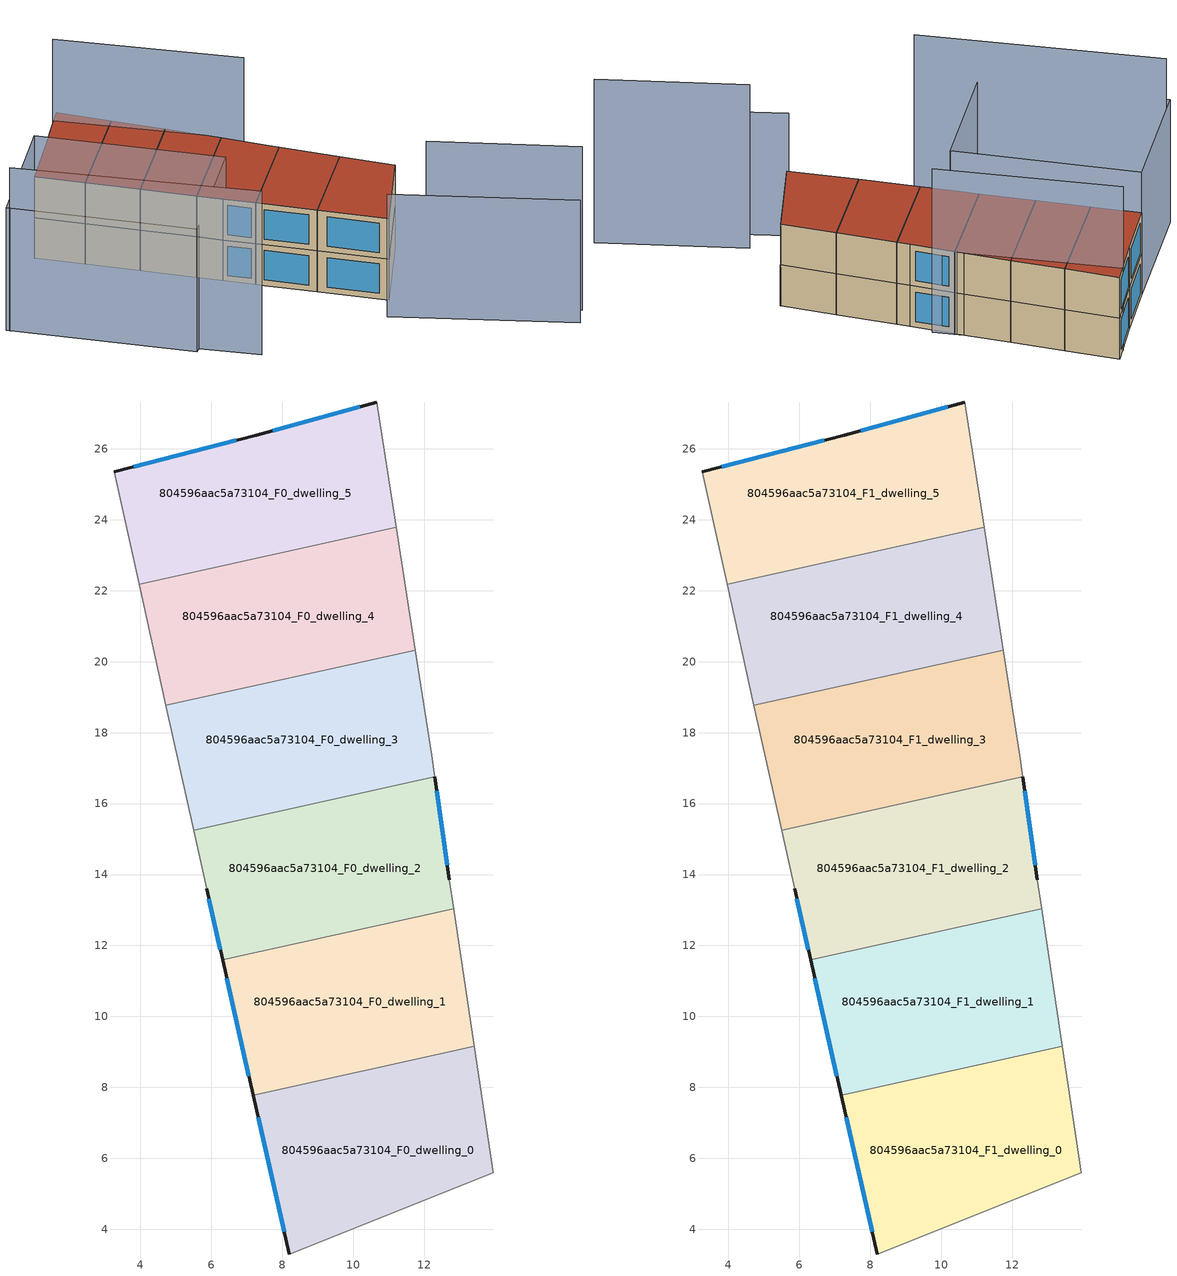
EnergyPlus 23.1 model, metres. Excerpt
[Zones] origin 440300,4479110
804596aac5a73104_F0_dwelling_0
 floor ground (EU_floor_Construction): 13.41,9.16 13.95,5.58 8.19,3.3 7.18,7.78 z0
 wall outside (EU_wall_Construction): 7.18,7.78 8.19,3.3 z0:3
 wall adiabatic (EU_wall_Construction): 8.19,3.3 13.95,5.58 13.41,9.16 z0:3
 wall to 804596aac5a73104_F0_dwelling_1 (EU_wall_Construction): 13.41,9.16 7.18,7.78 z0:3
 window (EU_Window_Construction): 7.32,7.16 8.05,3.92 z0.42:2.58
804596aac5a73104_F0_dwelling_1
 floor ground (EU_floor_Construction): 12.83,13.04 13.41,9.16 7.18,7.78 6.32,11.6 z0
 wall outside (EU_wall_Construction): 6.32,11.6 7.18,7.78 z0:3
 wall adiabatic (EU_wall_Construction): 13.41,9.16 12.83,13.04 z0:3
 wall to 804596aac5a73104_F0_dwelling_2 (EU_wall_Construction): 12.83,13.04 6.31,11.6 z0:3
 window (EU_Window_Construction): 6.43,11.07 7.06,8.31 z0.42:2.58
804596aac5a73104_F0_dwelling_2
 floor ground (EU_floor_Construction): 12.3,16.76 12.71,13.85 12.83,13.04 6.32,11.6 5.86,13.6 5.5,15.25 z0
 wall outside (EU_wall_Construction): 5.86,13.6 6.32,11.6 / 12.71,13.85 12.3,16.76 z0:3
 wall adiabatic (EU_wall_Construction): 5.5,15.25 5.86,13.6 / 12.83,13.04 12.71,13.85 z0:3
 wall to 804596aac5a73104_F0_dwelling_3 (EU_wall_Construction): 12.3,16.76 5.5,15.25 z0:3
 window (EU_Window_Construction): 5.93,13.32 6.25,11.88 / 12.65,14.26 12.36,16.36 z0.42:2.58
804596aac5a73104_F0_dwelling_3
 floor ground (EU_floor_Construction): 11.76,20.33 12.22,17.37 12.3,16.76 5.5,15.25 4.72,18.77 z0
 wall adiabatic (EU_wall_Construction): 4.72,18.77 5.5,15.25 / 12.3,16.76 12.22,17.37 11.76,20.33 z0:3
 wall to 804596aac5a73104_F0_dwelling_4 (EU_wall_Construction): 11.75,20.33 4.72,18.77 z0:3
804596aac5a73104_F0_dwelling_4
 floor ground (EU_floor_Construction): 11.22,23.79 11.76,20.33 4.72,18.77 3.97,22.19 z0
 wall adiabatic (EU_wall_Construction): 11.76,20.33 11.22,23.79 / 3.97,22.19 4.72,18.77 z0:3
 wall to 804596aac5a73104_F0_dwelling_5 (EU_wall_Construction): 11.21,23.79 3.96,22.19 z0:3
804596aac5a73104_F0_dwelling_5
 floor ground (EU_floor_Construction): 10.66,27.32 11.22,23.79 3.97,22.19 3.26,25.36 7.26,26.38 z0
 wall outside (EU_wall_Construction): 10.66,27.32 7.26,26.38 3.26,25.36 z0:3
 wall adiabatic (EU_wall_Construction): 3.26,25.36 3.97,22.19 / 11.22,23.79 10.66,27.32 z0:3
 window (EU_Window_Construction): 6.71,26.24 3.82,25.5 / 10.19,27.19 7.73,26.52 z0.42:2.58
804596aac5a73104_F1_dwelling_0
 floor to 804596aac5a73104_F0_dwelling_0 (EU_floor_Construction): 13.41,9.16 13.95,5.58 8.19,3.3 7.18,7.78 z3
 wall outside (EU_wall_Construction): 7.18,7.78 8.19,3.3 z3:6
 wall adiabatic (EU_wall_Construction): 8.19,3.3 13.95,5.58 13.41,9.16 z3:6
 wall to 804596aac5a73104_F1_dwelling_1 (EU_wall_Construction): 13.41,9.16 7.18,7.78 z3:6
 window (EU_Window_Construction): 7.32,7.16 8.05,3.92 z3.42:5.58
 roof outside (EU_roof_Construction): 13.95,5.58 13.41,9.16 7.18,7.78 8.19,3.3 z6
804596aac5a73104_F1_dwelling_1
 floor to 804596aac5a73104_F0_dwelling_1 (EU_floor_Construction): 12.83,13.04 13.41,9.16 7.18,7.78 6.31,11.6 z3
 wall outside (EU_wall_Construction): 6.32,11.6 7.18,7.78 z3:6
 wall adiabatic (EU_wall_Construction): 13.41,9.16 12.83,13.04 z3:6
 wall to 804596aac5a73104_F1_dwelling_2 (EU_wall_Construction): 12.83,13.04 6.31,11.6 z3:6
 window (EU_Window_Construction): 6.43,11.07 7.06,8.31 z3.42:5.58
 roof outside (EU_roof_Construction): 13.41,9.16 12.83,13.04 6.32,11.6 7.18,7.78 z6
804596aac5a73104_F1_dwelling_2
 floor to 804596aac5a73104_F0_dwelling_2 (EU_floor_Construction): 12.3,16.76 12.71,13.85 12.83,13.04 6.31,11.6 5.86,13.6 5.5,15.25 z3
 wall outside (EU_wall_Construction): 5.86,13.6 6.32,11.6 / 12.71,13.85 12.3,16.76 z3:6
 wall adiabatic (EU_wall_Construction): 5.5,15.25 5.86,13.6 / 12.83,13.04 12.71,13.85 z3:6
 wall to 804596aac5a73104_F1_dwelling_3 (EU_wall_Construction): 12.3,16.76 5.5,15.25 z3:6
 window (EU_Window_Construction): 5.93,13.32 6.25,11.88 / 12.65,14.26 12.36,16.36 z3.42:5.58
 roof outside (EU_roof_Construction): 12.83,13.04 12.71,13.85 12.3,16.76 5.5,15.25 5.86,13.6 6.32,11.6 z6
804596aac5a73104_F1_dwelling_3
 floor to 804596aac5a73104_F0_dwelling_3 (EU_floor_Construction): 11.75,20.33 12.22,17.37 12.3,16.76 5.5,15.25 4.72,18.77 z3
 wall adiabatic (EU_wall_Construction): 4.72,18.77 5.5,15.25 / 12.3,16.76 12.22,17.37 11.76,20.33 z3:6
 wall to 804596aac5a73104_F1_dwelling_4 (EU_wall_Construction): 11.75,20.33 4.72,18.77 z3:6
 roof outside (EU_roof_Construction): 12.3,16.76 12.22,17.37 11.76,20.33 4.72,18.77 5.5,15.25 z6
804596aac5a73104_F1_dwelling_4
 floor to 804596aac5a73104_F0_dwelling_4 (EU_floor_Construction): 11.21,23.79 11.75,20.33 4.72,18.77 3.96,22.19 z3
 wall adiabatic (EU_wall_Construction): 11.76,20.33 11.22,23.79 / 3.97,22.19 4.72,18.77 z3:6
 wall to 804596aac5a73104_F1_dwelling_5 (EU_wall_Construction): 11.21,23.79 3.96,22.19 z3:6
 roof outside (EU_roof_Construction): 11.76,20.33 11.22,23.79 3.97,22.19 4.72,18.77 z6
804596aac5a73104_F1_dwelling_5
 floor to 804596aac5a73104_F0_dwelling_5 (EU_floor_Construction): 10.66,27.32 11.21,23.79 3.96,22.19 3.26,25.36 7.26,26.38 z3
 wall outside (EU_wall_Construction): 10.66,27.32 7.26,26.38 3.26,25.36 z3:6
 wall adiabatic (EU_wall_Construction): 3.26,25.36 3.97,22.19 / 11.22,23.79 10.66,27.32 z3:6
 window (EU_Window_Construction): 6.71,26.24 3.82,25.5 / 10.19,27.19 7.73,26.52 z3.42:5.58
 roof outside (EU_roof_Construction): 11.22,23.79 10.66,27.32 7.26,26.38 3.26,25.36 3.97,22.19 z6
shading: 8.68,1 12.22,-8.03 / -5.03,23.16 -0.92,7.79 / 12.74,15.42 9.64,27.07 z0:12; 10.83,-8.55 6.36,2.6 / -2.3,11.56 -5.09,23.4 / -5.09,23.4 3.26,25.36 / 3.26,25.36 6.05,13.53 / 6.05,13.53 -2.3,11.56 z0:9; 13.96,5.55 10.86,13.1 z0:3
[Building]
EU S2 Campaign: North Axis=0; Terrain=City; Solar Distribution=FullExterior
[Site:Location]
Madrid: Latitude=40.5; Longitude=-3.5; Time Zone=1; Elevation=609
[SizingPeriod:WeatherFileDays]
AnnualSizingPeriod: Begin Month=1; Begin Day of Month=1; End Month=12; End Day of Month=31; Day of Week for Start Day=Monday; Use Weather File Daylight Saving Period=No; Use Weather File Rain and Snow Indicators=No
[MATERIAL]
EU_InternalMass_Material: Roughness=MediumRough; Thickness=0.1; Conductivity=1; Density=1800; Specific Heat=900; Thermal Absorptance=0.9; Solar Absorptance=0.7; Visible Absorptance=0.7
[MATERIAL:NOMASS] Roughness=MediumRough; Thermal Absorptance=0.9; Solar Absorptance=0.7; Visible Absorptance=0.7
Name | Thermal Resistance
EU_wall_NoMass | 1.60022
EU_roof_NoMass | 1.57597
EU_floor_NoMass | 0.470652
[WINDOWMATERIAL:SIMPLEGLAZINGSYSTEM]
EU_Window_SimpleGlazing: UFactor=3.28802; Solar Heat Gain Coefficient=0.85; Visible Transmittance=0.85
[CONSTRUCTION]
EU_wall_Construction: EU_wall_NoMass
EU_roof_Construction: EU_roof_NoMass
EU_floor_Construction: EU_floor_NoMass
EU_InternalMass_Construction: EU_InternalMass_Material
EU_Window_Construction: EU_Window_SimpleGlazing
[ZONE] Type=1; Multiplier=1; Ceiling Height=autocalculate; Floor Area=autocalculate; Part of Total Floor Area=Yes
Name | Volume
804596aac5a73104_F0_dwelling_0 | 76.6871
804596aac5a73104_F1_dwelling_0 | 76.6868
804596aac5a73104_F0_dwelling_1 | 76.693
804596aac5a73104_F1_dwelling_1 | 76.6934
804596aac5a73104_F0_dwelling_2 | 76.6758
804596aac5a73104_F1_dwelling_2 | 76.6765
804596aac5a73104_F0_dwelling_3; 804596aac5a73104_F0_dwelling_4 | 76.6857
804596aac5a73104_F1_dwelling_3 | 76.6864
804596aac5a73104_F1_dwelling_4 | 76.6849
804596aac5a73104_F0_dwelling_5 | 76.6802
804596aac5a73104_F1_dwelling_5 | 76.6809
[INTERNALMASS] Construction=EU_InternalMass_Construction
Name | Zone or ZoneList | Surface Area
804596aac5a73104_F0_dwelling_0_EU_InternalMass | 804596aac5a73104_F0_dwelling_0 | 25.5623
804596aac5a73104_F0_dwelling_1_EU_InternalMass | 804596aac5a73104_F0_dwelling_1 | 25.5644
804596aac5a73104_F0_dwelling_2_EU_InternalMass | 804596aac5a73104_F0_dwelling_2 | 25.5587
804596aac5a73104_F0_dwelling_3_EU_InternalMass | 804596aac5a73104_F0_dwelling_3 | 25.562
804596aac5a73104_F0_dwelling_4_EU_InternalMass | 804596aac5a73104_F0_dwelling_4 | 25.5617
804596aac5a73104_F0_dwelling_5_EU_InternalMass | 804596aac5a73104_F0_dwelling_5 | 25.5602
804596aac5a73104_F1_dwelling_0_EU_InternalMass | 804596aac5a73104_F1_dwelling_0 | 25.5623
804596aac5a73104_F1_dwelling_1_EU_InternalMass | 804596aac5a73104_F1_dwelling_1 | 25.5644
804596aac5a73104_F1_dwelling_2_EU_InternalMass | 804596aac5a73104_F1_dwelling_2 | 25.5587
804596aac5a73104_F1_dwelling_3_EU_InternalMass | 804596aac5a73104_F1_dwelling_3 | 25.562
804596aac5a73104_F1_dwelling_4_EU_InternalMass | 804596aac5a73104_F1_dwelling_4 | 25.5617
804596aac5a73104_F1_dwelling_5_EU_InternalMass | 804596aac5a73104_F1_dwelling_5 | 25.5602
[OTHEREQUIPMENT] Fuel Type=Electricity; Design Level Calculation Method=Watts/Area; Power per Zone Floor Area=1; Fraction Latent=0; Fraction Radiant=0; Fraction Lost=0; Carbon Dioxide Generation Rate=0; EndUse Subcategory=EU_Step8_InternalGains
Name | Zone or ZoneList or Space or SpaceList | Schedule
EU_Step8_InternalGain_804596aac5a73104_F0_dwelling_0_f000 | 804596aac5a73104_F0_dwelling_0 | EU_Step8_GainSchedule_804596aac5a73104_F0_dwelling_0_f000
EU_Step8_InternalGain_804596aac5a73104_F0_dwelling_1_f000 | 804596aac5a73104_F0_dwelling_1 | EU_Step8_GainSchedule_804596aac5a73104_F0_dwelling_1_f000
EU_Step8_InternalGain_804596aac5a73104_F0_dwelling_2_f000 | 804596aac5a73104_F0_dwelling_2 | EU_Step8_GainSchedule_804596aac5a73104_F0_dwelling_2_f000
EU_Step8_InternalGain_804596aac5a73104_F0_dwelling_3_f000 | 804596aac5a73104_F0_dwelling_3 | EU_Step8_GainSchedule_804596aac5a73104_F0_dwelling_3_f000
EU_Step8_InternalGain_804596aac5a73104_F0_dwelling_4_f000 | 804596aac5a73104_F0_dwelling_4 | EU_Step8_GainSchedule_804596aac5a73104_F0_dwelling_4_f000
EU_Step8_InternalGain_804596aac5a73104_F0_dwelling_5_f000 | 804596aac5a73104_F0_dwelling_5 | EU_Step8_GainSchedule_804596aac5a73104_F0_dwelling_5_f000
EU_Step8_InternalGain_804596aac5a73104_F1_dwelling_0_f000 | 804596aac5a73104_F1_dwelling_0 | EU_Step8_GainSchedule_804596aac5a73104_F1_dwelling_0_f000
EU_Step8_InternalGain_804596aac5a73104_F1_dwelling_1_f000 | 804596aac5a73104_F1_dwelling_1 | EU_Step8_GainSchedule_804596aac5a73104_F1_dwelling_1_f000
EU_Step8_InternalGain_804596aac5a73104_F1_dwelling_2_f000 | 804596aac5a73104_F1_dwelling_2 | EU_Step8_GainSchedule_804596aac5a73104_F1_dwelling_2_f000
EU_Step8_InternalGain_804596aac5a73104_F1_dwelling_3_f000 | 804596aac5a73104_F1_dwelling_3 | EU_Step8_GainSchedule_804596aac5a73104_F1_dwelling_3_f000
EU_Step8_InternalGain_804596aac5a73104_F1_dwelling_4_f000 | 804596aac5a73104_F1_dwelling_4 | EU_Step8_GainSchedule_804596aac5a73104_F1_dwelling_4_f000
EU_Step8_InternalGain_804596aac5a73104_F1_dwelling_5_f000 | 804596aac5a73104_F1_dwelling_5 | EU_Step8_GainSchedule_804596aac5a73104_F1_dwelling_5_f000
[ZONEVENTILATION:DESIGNFLOWRATE] Schedule=EU_AlwaysOn; Design Flow Rate Calculation Method=AirChanges/Hour; Air Changes per Hour=0.480704; Ventilation Type=Natural; Fan Pressure Rise=0; Fan Total Efficiency=1; Constant Term Coefficient=1; Temperature Term Coefficient=0; Velocity Term Coefficient=0; Velocity Squared Term Coefficient=0; Minimum Indoor Temperature=-100; Maximum Indoor Temperature=100; Delta Temperature=-100; Minimum Outdoor Temperature=-100; Maximum Outdoor Temperature=100; Maximum Wind Speed=40
Name | Zone or ZoneList or Space or SpaceList
EU_ConstantAir_804596aac5a73104_F0_dwelling_0 | 804596aac5a73104_F0_dwelling_0
EU_ConstantAir_804596aac5a73104_F0_dwelling_1 | 804596aac5a73104_F0_dwelling_1
EU_ConstantAir_804596aac5a73104_F0_dwelling_2 | 804596aac5a73104_F0_dwelling_2
EU_ConstantAir_804596aac5a73104_F0_dwelling_3 | 804596aac5a73104_F0_dwelling_3
EU_ConstantAir_804596aac5a73104_F0_dwelling_4 | 804596aac5a73104_F0_dwelling_4
EU_ConstantAir_804596aac5a73104_F0_dwelling_5 | 804596aac5a73104_F0_dwelling_5
EU_ConstantAir_804596aac5a73104_F1_dwelling_0 | 804596aac5a73104_F1_dwelling_0
EU_ConstantAir_804596aac5a73104_F1_dwelling_1 | 804596aac5a73104_F1_dwelling_1
EU_ConstantAir_804596aac5a73104_F1_dwelling_2 | 804596aac5a73104_F1_dwelling_2
EU_ConstantAir_804596aac5a73104_F1_dwelling_3 | 804596aac5a73104_F1_dwelling_3
EU_ConstantAir_804596aac5a73104_F1_dwelling_4 | 804596aac5a73104_F1_dwelling_4
EU_ConstantAir_804596aac5a73104_F1_dwelling_5 | 804596aac5a73104_F1_dwelling_5
[HVACTEMPLATE:THERMOSTAT] Constant Heating Setpoint=20; Constant Cooling Setpoint=50
EU_HeatOnly_804596aac5a73104_F0_dwelling_0; EU_HeatOnly_804596aac5a73104_F0_dwelling_1; EU_HeatOnly_804596aac5a73104_F0_dwelling_2; EU_HeatOnly_804596aac5a73104_F0_dwelling_3; EU_HeatOnly_804596aac5a73104_F0_dwelling_4; EU_HeatOnly_804596aac5a73104_F0_dwelling_5; EU_HeatOnly_804596aac5a73104_F1_dwelling_0; EU_HeatOnly_804596aac5a73104_F1_dwelling_1; EU_HeatOnly_804596aac5a73104_F1_dwelling_2; EU_HeatOnly_804596aac5a73104_F1_dwelling_3; EU_HeatOnly_804596aac5a73104_F1_dwelling_4; EU_HeatOnly_804596aac5a73104_F1_dwelling_5
[HVACTEMPLATE:ZONE:IDEALLOADSAIRSYSTEM] System Availability Schedule=EU_AlwaysOn; Maximum Heating Supply Air Temperature=50; Minimum Cooling Supply Air Temperature=13; Maximum Heating Supply Air Humidity Ratio=0.0156; Minimum Cooling Supply Air Humidity Ratio=0.0077; Heating Limit=NoLimit; Cooling Limit=NoLimit; Heating Availability Schedule=EU_AlwaysOn; Cooling Availability Schedule=EU_CoolingOff; Dehumidification Control Type=ConstantSensibleHeatRatio; Cooling Sensible Heat Ratio=0.7; Dehumidification Setpoint=60; Humidification Control Type=None; Humidification Setpoint=30; Outdoor Air Method=None; Outdoor Air Flow Rate per Person=0.00944; Outdoor Air Flow Rate per Zone Floor Area=0; Outdoor Air Flow Rate per Zone=0; Demand Controlled Ventilation Type=None; Outdoor Air Economizer Type=NoEconomizer; Heat Recovery Type=None; Sensible Heat Recovery Effectiveness=0.7; Latent Heat Recovery Effectiveness=0.65
Name | Template Thermostat
804596aac5a73104_F0_dwelling_0 | EU_HeatOnly_804596aac5a73104_F0_dwelling_0
804596aac5a73104_F0_dwelling_1 | EU_HeatOnly_804596aac5a73104_F0_dwelling_1
804596aac5a73104_F0_dwelling_2 | EU_HeatOnly_804596aac5a73104_F0_dwelling_2
804596aac5a73104_F0_dwelling_3 | EU_HeatOnly_804596aac5a73104_F0_dwelling_3
804596aac5a73104_F0_dwelling_4 | EU_HeatOnly_804596aac5a73104_F0_dwelling_4
804596aac5a73104_F0_dwelling_5 | EU_HeatOnly_804596aac5a73104_F0_dwelling_5
804596aac5a73104_F1_dwelling_0 | EU_HeatOnly_804596aac5a73104_F1_dwelling_0
804596aac5a73104_F1_dwelling_1 | EU_HeatOnly_804596aac5a73104_F1_dwelling_1
804596aac5a73104_F1_dwelling_2 | EU_HeatOnly_804596aac5a73104_F1_dwelling_2
804596aac5a73104_F1_dwelling_3 | EU_HeatOnly_804596aac5a73104_F1_dwelling_3
804596aac5a73104_F1_dwelling_4 | EU_HeatOnly_804596aac5a73104_F1_dwelling_4
804596aac5a73104_F1_dwelling_5 | EU_HeatOnly_804596aac5a73104_F1_dwelling_5
[SIZING:ZONE] Zone Cooling Design Supply Air Temperature Input Method=SupplyAirTemperature; Zone Cooling Design Supply Air Temperature=13; Zone Heating Design Supply Air Temperature Input Method=SupplyAirTemperature; Zone Heating Design Supply Air Temperature=50; Zone Cooling Design Supply Air Humidity Ratio=0.008; Zone Heating Design Supply Air Humidity Ratio=0.008; Cooling Design Air Flow Method=DesignDay; Cooling Design Air Flow Rate=0; Cooling Minimum Air Flow per Zone Floor Area=0.000762; Cooling Minimum Air Flow=0; Cooling Minimum Air Flow Fraction=0.2; Heating Design Air Flow Method=DesignDay; Heating Design Air Flow Rate=0; Heating Maximum Air Flow per Zone Floor Area=0.002032; Heating Maximum Air Flow=0.141576; Heating Maximum Air Flow Fraction=0.3; Account for Dedicated Outdoor Air System=No; Dedicated Outdoor Air System Control Strategy=NeutralSupplyAir; Dedicated Outdoor Air Low Setpoint Temperature for Design=autosize; Dedicated Outdoor Air High Setpoint Temperature for Design=autosize; Zone Load Sizing Method=Sensible Load Only No Latent Load; Zone Latent Cooling Design Supply Air Humidity Ratio Input Method=HumidityRatioDifference; Zone Cooling Design Supply Air Humidity Ratio Difference=0.005; Zone Latent Heating Design Supply Air Humidity Ratio Input Method=HumidityRatioDifference; Zone Humidification Design Supply Air Humidity Ratio Difference=0.005
804596aac5a73104_F0_dwelling_0; 804596aac5a73104_F0_dwelling_1; 804596aac5a73104_F0_dwelling_2; 804596aac5a73104_F0_dwelling_3; 804596aac5a73104_F0_dwelling_4; 804596aac5a73104_F0_dwelling_5; 804596aac5a73104_F1_dwelling_0; 804596aac5a73104_F1_dwelling_1; 804596aac5a73104_F1_dwelling_2; 804596aac5a73104_F1_dwelling_3; 804596aac5a73104_F1_dwelling_4; 804596aac5a73104_F1_dwelling_5
[SCHEDULE:CONSTANT]
Name | Hourly Value
EU_AlwaysOn | 1
EU_CoolingOff | 0
[SCHEDULE:FILE] Column Number=1; Rows to Skip at Top=0; Number of Hours of Data=8760; Column Separator=Comma; Interpolate to Timestep=No; Minutes per Item=60; Adjust Schedule for Daylight Savings=Yes
Name | File
EU_Step8_GainSchedule_804596aac5a73104_F0_dwelling_0_f000 | ../../schedules/804596aac5a73104/804596aac5a73104_F0_dwelling_0_f000_gain.csv
EU_Step8_GainSchedule_804596aac5a73104_F0_dwelling_1_f000 | ../../schedules/804596aac5a73104/804596aac5a73104_F0_dwelling_1_f000_gain.csv
EU_Step8_GainSchedule_804596aac5a73104_F0_dwelling_2_f000 | ../../schedules/804596aac5a73104/804596aac5a73104_F0_dwelling_2_f000_gain.csv
EU_Step8_GainSchedule_804596aac5a73104_F0_dwelling_3_f000 | ../../schedules/804596aac5a73104/804596aac5a73104_F0_dwelling_3_f000_gain.csv
EU_Step8_GainSchedule_804596aac5a73104_F0_dwelling_4_f000 | ../../schedules/804596aac5a73104/804596aac5a73104_F0_dwelling_4_f000_gain.csv
EU_Step8_GainSchedule_804596aac5a73104_F0_dwelling_5_f000 | ../../schedules/804596aac5a73104/804596aac5a73104_F0_dwelling_5_f000_gain.csv
EU_Step8_GainSchedule_804596aac5a73104_F1_dwelling_0_f000 | ../../schedules/804596aac5a73104/804596aac5a73104_F1_dwelling_0_f000_gain.csv
EU_Step8_GainSchedule_804596aac5a73104_F1_dwelling_1_f000 | ../../schedules/804596aac5a73104/804596aac5a73104_F1_dwelling_1_f000_gain.csv
EU_Step8_GainSchedule_804596aac5a73104_F1_dwelling_2_f000 | ../../schedules/804596aac5a73104/804596aac5a73104_F1_dwelling_2_f000_gain.csv
EU_Step8_GainSchedule_804596aac5a73104_F1_dwelling_3_f000 | ../../schedules/804596aac5a73104/804596aac5a73104_F1_dwelling_3_f000_gain.csv
EU_Step8_GainSchedule_804596aac5a73104_F1_dwelling_4_f000 | ../../schedules/804596aac5a73104/804596aac5a73104_F1_dwelling_4_f000_gain.csv
EU_Step8_GainSchedule_804596aac5a73104_F1_dwelling_5_f000 | ../../schedules/804596aac5a73104/804596aac5a73104_F1_dwelling_5_f000_gain.csv
